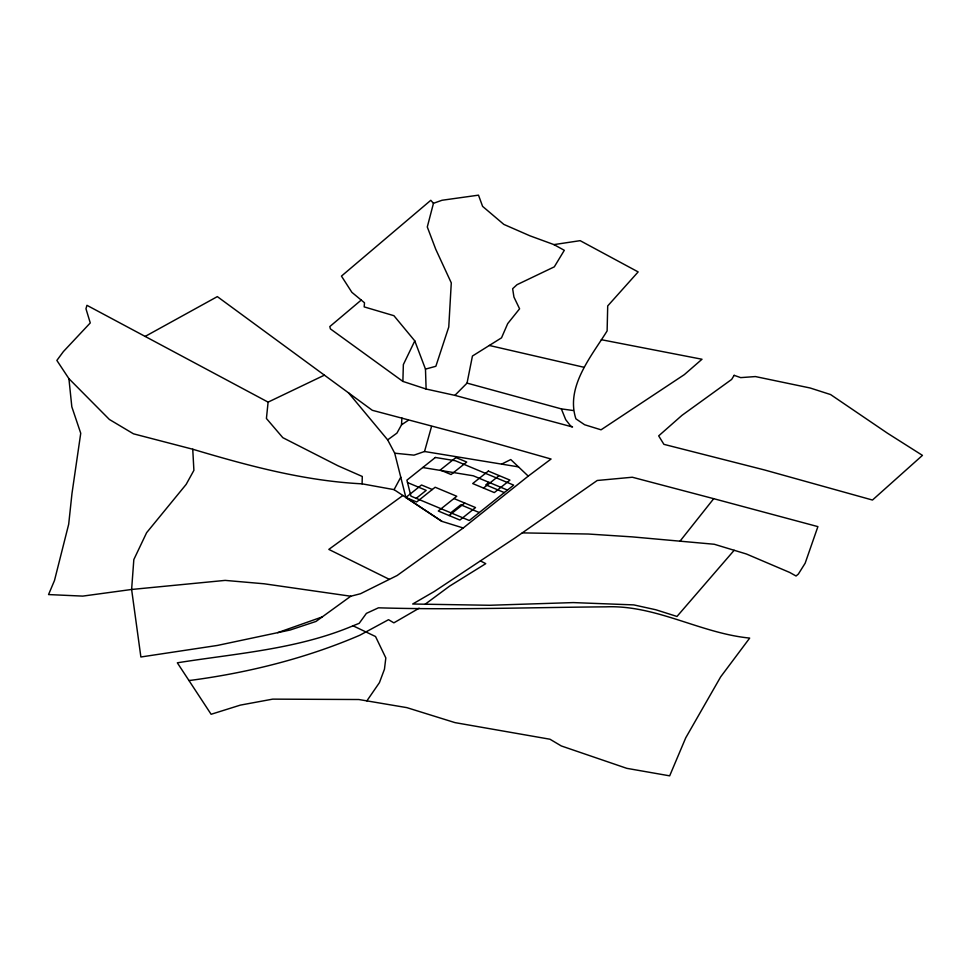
<?xml version="1.0" encoding="UTF-8"?>
<svg xmlns="http://www.w3.org/2000/svg" width="971" height="971" viewBox="0 0 971 971"><rect width="100%" height="100%" fill="white"/><g stroke="black" fill="none" stroke-linecap="round" stroke-linejoin="round"><path stroke-width="1.46" d="M601.328 339.704L701.997 359.246L684.324 374.636L601.049 429.813L584.639 424.752L575.9 418.829C565.425 386.749 591.315 356.442 607.118 330.905L607.712 305.926L638.153 271.916L580.148 240.662L553.956 244.607L529.984 235.832L503.852 224.41L482.599 206.374L478.497 195.159L442.048 200.257L433.467 203.303L427.289 226.959L435.724 249.207L451.284 282.889L448.76 327.033L435.858 366.285L425.48 369.114L426.111 389.031L454.877 395.367L572.55 426.985L570.56 425.893L565.717 419.666L561.347 408.888L467.039 383.108L454.877 395.367M145.14 336.427L217.334 296.616L372.306 410.296L480.572 439.026L551.055 459.028L528.248 476.118L463.24 527.993L441.902 521.366L394.08 489.639L362.098 483.837L362.28 476.47L337.981 465.789L282.804 437.666L266.418 418.489L268.105 402.128L324.411 375.158M426.111 389.031L402.88 381.409L403.353 364.586L414.787 340.894L393.923 315.696L364.174 306.897L364.501 302.782L351.89 292.344L341.452 276.104L430.784 200.305L433.467 203.303M441.902 521.366L405.878 497.468L394.712 453.202L387.66 439.875L396.933 433.115L401.521 424.813L401.885 417.979M467.039 383.108L472.44 356.029L501.522 337.835L507.699 323.622L519.582 308.802L513.938 297.065L512.639 288.715L517.045 284.673L554.307 266.843L564.309 250.312L553.956 244.607M394.712 453.202L413.998 455.144L424.533 451.503L431.525 426.56M400.768 477.21L394.08 489.639M366.88 700.88L379.43 682.637L384.455 669.213L385.827 657.937L375.534 636.527L353.031 625.797C297.223 649.344 236.487 653.386 177.329 662.805L211.12 714.28L240.359 705.116L272.705 699.132L358.845 699.521L406.825 707.628L455.035 722.63L549.987 739.234L561.287 745.946L626.805 768.34L669.674 775.841L685.744 737.814L720.676 676.848L749.697 638.081C700.467 633.31 656.093 604.812 606.062 606.839C530.19 607.433 454.343 610.104 378.459 607.81L366.395 613.381L359.197 623.321L353.031 625.797M680.173 540.968L713.709 498.681L817.898 526.622L805.153 563.216L798.344 574.079L796.05 576.009L789.726 572.465L746.396 553.992L714.268 544.258L632.182 536.878L588.329 534.026L522.264 532.885M734.161 550.29L676.981 616.464L655.838 609.764L633.772 604.897L573.266 602.59L489.578 605.273L412.687 604.011L434.413 591.412L515.455 537.643L597.214 480.487L632.315 477.234L713.709 498.681M361.224 300.075L329.812 326.572L330.419 328.902L402.88 381.409M416.207 498.329L426.196 490.367L407.504 482.551M450.787 512.785L460.776 504.811L479.298 512.554M488.935 482.344L485.803 484.845L504.325 492.588M449.088 515.528L464.733 503.051M483.509 488.073L499.143 475.596M425.164 604.217L449.585 586.132L485.755 563.653L480.402 560.898M402.88 495.489L328.817 549.404L389.371 579.371M463.24 527.993L397.151 575.5L360.496 593.73L350.774 596.23L316 621.44L290.123 630.021L217.346 645.448L140.88 656.991L131.619 589.47L133.828 559.575L146.621 532.691L186.153 484.395L193.897 470.352L192.744 449.233L133.476 433.819L109.371 419.46L68.917 378.666L56.864 360.423L63.394 351.575L90.267 322.93L85.97 308.79L86.941 305.319L268.105 402.128M401.521 424.813L408.172 420.407M419.156 608.198L393.862 622.848L388.534 619.692L359.901 635.192A451.891 260.896 0 0 1 291.846 659.418A451.042 260.41 0 0 1 191.651 680.222L188.957 680.525M501.606 464.114L510.758 459.55L528.248 476.118M322.19 616.949L277.645 632.667M561.347 408.888L573.218 410.515M350.774 596.23L264.185 583.789L225.163 580.391L131.619 589.47L82.778 596.109L48.55 594.568L54.485 580.512L68.686 524.255L71.988 493.45L80.739 433.272L71.818 406.776L68.917 378.666M362.098 483.837C304.214 480.924 248.127 465.74 192.744 449.233M424.533 451.503L518.49 466.881M422.749 467.524L473.265 475.79L507.457 490.076M489.323 345.47L584.19 367.329M432.313 489.505L421.511 484.99L405.866 497.468L416.668 501.983L435.154 487.236L456.771 496.266L438.285 511.013L459.902 520.043L475.535 507.566L453.93 498.536M387.66 439.875L348.516 392.842M414.787 340.894L425.48 369.114M734.149 375.34L731.649 379.43L681.982 415.345L658.678 435.87L663.909 444.342L764.347 469.915L872.468 500.041L922.45 455.375L887.458 433.2L830.606 394.566L810.13 387.987L755.402 376.566L740.691 377.622L734.149 375.34M435.36 457.475L406.91 480.16L410.927 496.132L469.309 520.517L513.671 485.124L455.302 460.727L435.36 457.475M455.921 457.535L440.276 470.013L451.09 474.528L466.723 462.05L455.921 457.535M488.34 471.081L472.695 483.558L494.312 492.588L509.957 480.111L488.34 471.081"/></g></svg>
